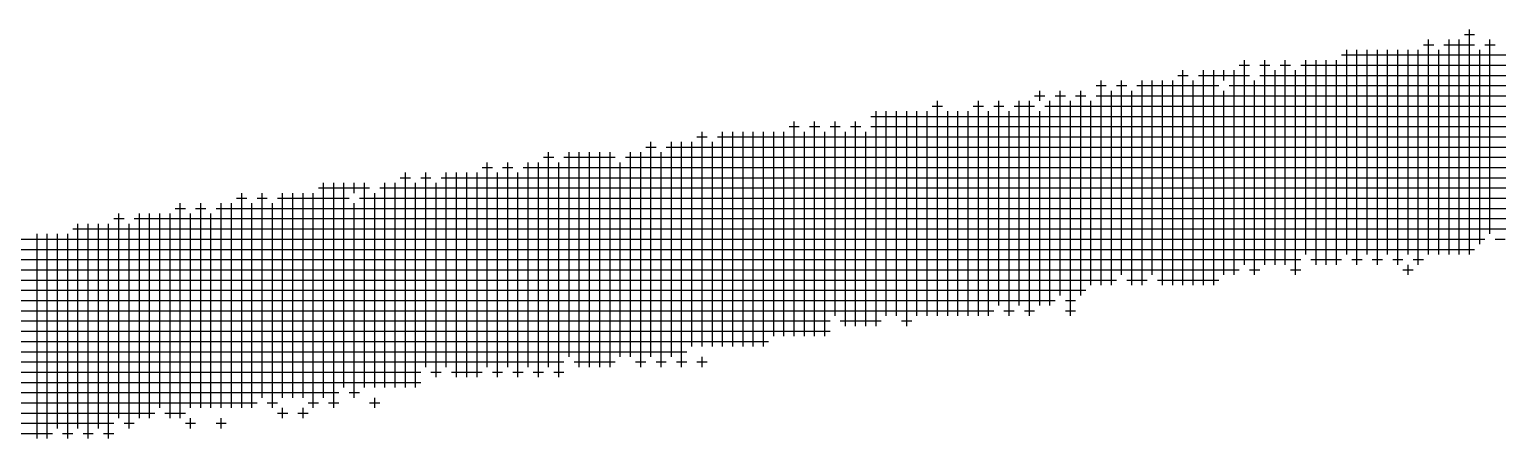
# Model space of a CAD drawing. Header units: feet. Extents: x 0 to 504600, y 0 to 356400.
# Drawn here: x 318799 to 319613, y 16710 to 16937 of the extents above; entities that cross this region are included whole.
import ezdxf

# ---------------------------------------------------------------- set-up
doc = ezdxf.new("R2010")
doc.units = ezdxf.units.FT
doc.header["$LTSCALE"] = 600
doc.header["$MEASUREMENT"] = 0
doc.layers.add('CX-COMM', color=3, linetype='CONTINUOUS')

msp = doc.modelspace()

# ---------------------------------------------------------------- linework, layer by layer
at = {"layer": 'CX-COMM'}
for p, q in [((319594.18, 16933.78, 14725.57), (319599.85, 16933.78, 14725.57)), ((319597.01, 16811.88, 14725.57), (319597.01, 16936.62, 14725.57)), ((319528.97, 16811.88, 14725.57), (319528.97, 16925.28, 14725.57)), ((319534.64, 16806.21, 14725.57), (319534.64, 16925.28, 14725.57)), ((319540.31, 16811.88, 14725.57), (319540.31, 16925.28, 14725.57)), ((319545.98, 16806.21, 14725.57), (319545.98, 16925.28, 14725.57)), ((319551.65, 16811.88, 14725.57), (319551.65, 16925.28, 14725.57)), ((319557.32, 16806.21, 14725.57), (319557.32, 16925.28, 14725.57)), ((319562.99, 16811.88, 14725.57), (319562.99, 16925.28, 14725.57)), ((319568.66, 16806.21, 14725.57), (319568.66, 16925.28, 14725.57)), ((319571.5, 16928.11, 14725.57), (319577.17, 16928.11, 14725.57)), ((319574.33, 16811.88, 14725.57), (319574.33, 16930.95, 14725.57)), ((319580, 16811.88, 14725.57), (319580, 16925.28, 14725.57)), ((319582.84, 16928.11, 14725.57), (319599.85, 16928.11, 14725.57)), ((319585.67, 16811.88, 14725.57), (319585.67, 16930.95, 14725.57)), ((319591.34, 16811.88, 14725.57), (319591.34, 16930.95, 14725.57)), ((319602.68, 16817.55, 14725.57), (319602.68, 16925.28, 14725.57)), ((319605.52, 16928.11, 14725.57), (319611.19, 16928.11, 14725.57)), ((319608.35, 16823.22, 14725.57), (319608.35, 16930.95, 14725.57)), ((319469.44, 16916.77, 14725.57), (319475.11, 16916.77, 14725.57)), ((319472.27, 16806.21, 14725.57), (319472.27, 16919.61, 14725.57)), ((319480.78, 16916.77, 14725.57), (319486.45, 16916.77, 14725.57)), ((319483.61, 16806.21, 14725.57), (319483.61, 16919.61, 14725.57)), ((319492.12, 16916.77, 14725.57), (319497.79, 16916.77, 14725.57)), ((319494.95, 16806.21, 14725.57), (319494.95, 16919.61, 14725.57)), ((319503.46, 16916.77, 14725.57), (320376.64, 16916.77, 14725.57)), ((319506.29, 16811.88, 14725.57), (319506.29, 16919.61, 14725.57)), ((319511.96, 16806.21, 14725.57), (319511.96, 16919.61, 14725.57)), ((319517.63, 16806.21, 14725.57), (319517.63, 16919.61, 14725.57)), ((319523.3, 16806.21, 14725.57), (319523.3, 16919.61, 14725.57)), ((319526.14, 16922.44, 14725.57), (320387.98, 16922.44, 14725.57)), ((319392.89, 16794.87, 14725.57), (319392.89, 16908.27, 14725.57)), ((319404.23, 16800.54, 14725.57), (319404.23, 16908.27, 14725.57)), ((319415.57, 16794.87, 14725.57), (319415.57, 16908.27, 14725.57)), ((319421.24, 16800.54, 14725.57), (319421.24, 16908.27, 14725.57)), ((319426.91, 16794.87, 14725.57), (319426.91, 16908.27, 14725.57)), ((319432.58, 16794.87, 14725.57), (319432.58, 16908.27, 14725.57)), ((319435.42, 16911.1, 14725.57), (319441.09, 16911.1, 14725.57)), ((319438.25, 16794.87, 14725.57), (319438.25, 16913.94, 14725.57)), ((319443.92, 16794.87, 14725.57), (319443.92, 16908.27, 14725.57)), ((319446.76, 16911.1, 14725.57), (319475.11, 16911.1, 14725.57)), ((319449.59, 16794.87, 14725.57), (319449.59, 16913.94, 14725.57)), ((319455.26, 16794.87, 14725.57), (319455.26, 16913.94, 14725.57)), ((319460.93, 16908.27, 14725.57), (319460.93, 16913.94, 14725.57)), ((319466.6, 16800.54, 14725.57), (319466.6, 16913.94, 14725.57)), ((319477.94, 16800.54, 14725.57), (319477.94, 16908.27, 14725.57)), ((319480.78, 16911.1, 14725.57), (320274.58, 16911.1, 14725.57)), ((319489.28, 16806.21, 14725.57), (319489.28, 16913.94, 14725.57)), ((319500.62, 16800.54, 14725.57), (319500.62, 16913.94, 14725.57)), ((319356.04, 16899.76, 14725.57), (319361.71, 16899.76, 14725.57)), ((319358.87, 16896.93, 14725.57), (319358.87, 16902.6, 14725.57)), ((319367.38, 16899.76, 14725.57), (319373.05, 16899.76, 14725.57)), ((319370.21, 16789.2, 14725.57), (319370.21, 16902.6, 14725.57)), ((319378.72, 16899.76, 14725.57), (319384.39, 16899.76, 14725.57)), ((319381.55, 16789.2, 14725.57), (319381.55, 16902.6, 14725.57)), ((319390.06, 16905.43, 14725.57), (319395.73, 16905.43, 14725.57)), ((319390.06, 16899.76, 14725.57), (320155.51, 16899.76, 14725.57)), ((319398.56, 16794.87, 14725.57), (319398.56, 16902.6, 14725.57)), ((319401.4, 16905.43, 14725.57), (319407.07, 16905.43, 14725.57)), ((319409.9, 16794.87, 14725.57), (319409.9, 16902.6, 14725.57)), ((319412.74, 16905.43, 14725.57), (319458.1, 16905.43, 14725.57)), ((319460.93, 16800.54, 14725.57), (319460.93, 16902.6, 14725.57)), ((319463.77, 16905.43, 14725.57), (320263.24, 16905.43, 14725.57)), ((319299.34, 16894.09, 14725.57), (319305.01, 16894.09, 14725.57)), ((319302.17, 16777.86, 14725.57), (319302.17, 16896.93, 14725.57)), ((319322.02, 16894.09, 14725.57), (319327.69, 16894.09, 14725.57)), ((319324.85, 16777.86, 14725.57), (319324.85, 16896.93, 14725.57)), ((319333.36, 16894.09, 14725.57), (319339.03, 16894.09, 14725.57)), ((319336.19, 16783.53, 14725.57), (319336.19, 16896.93, 14725.57)), ((319344.7, 16894.09, 14725.57), (319356.04, 16894.09, 14725.57)), ((319347.53, 16783.53, 14725.57), (319347.53, 16896.93, 14725.57)), ((319353.2, 16777.86, 14725.57), (319353.2, 16896.93, 14725.57)), ((319361.71, 16894.09, 14725.57), (320127.16, 16894.09, 14725.57)), ((319364.54, 16783.53, 14725.57), (319364.54, 16896.93, 14725.57)), ((319375.88, 16777.86, 14725.57), (319375.88, 16896.93, 14725.57)), ((319387.22, 16794.87, 14725.57), (319387.22, 16896.93, 14725.57)), ((319222.79, 16766.52, 14725.57), (319222.79, 16885.59, 14725.57)), ((319234.13, 16766.52, 14725.57), (319234.13, 16885.59, 14725.57)), ((319245.47, 16777.86, 14725.57), (319245.47, 16885.59, 14725.57)), ((319256.81, 16772.19, 14725.57), (319256.81, 16885.59, 14725.57)), ((319265.32, 16888.42, 14725.57), (320104.48, 16888.42, 14725.57)), ((319268.15, 16772.19, 14725.57), (319268.15, 16891.26, 14725.57)), ((319273.82, 16777.86, 14725.57), (319273.82, 16891.26, 14725.57)), ((319279.49, 16777.86, 14725.57), (319279.49, 16891.26, 14725.57)), ((319285.16, 16772.19, 14725.57), (319285.16, 16891.26, 14725.57)), ((319290.83, 16777.86, 14725.57), (319290.83, 16891.26, 14725.57)), ((319296.5, 16777.86, 14725.57), (319296.5, 16891.26, 14725.57)), ((319307.84, 16777.86, 14725.57), (319307.84, 16891.26, 14725.57)), ((319313.51, 16777.86, 14725.57), (319313.51, 16891.26, 14725.57)), ((319319.18, 16777.86, 14725.57), (319319.18, 16891.26, 14725.57)), ((319330.52, 16777.86, 14725.57), (319330.52, 16891.26, 14725.57)), ((319341.86, 16777.86, 14725.57), (319341.86, 16891.26, 14725.57)), ((319358.87, 16783.53, 14725.57), (319358.87, 16891.26, 14725.57)), ((319168.93, 16877.08, 14725.57), (319174.6, 16877.08, 14725.57)), ((319171.76, 16760.85, 14725.57), (319171.76, 16879.92, 14725.57)), ((319180.27, 16877.08, 14725.57), (320059.12, 16877.08, 14725.57)), ((319183.1, 16760.85, 14725.57), (319183.1, 16879.92, 14725.57)), ((319188.77, 16760.85, 14725.57), (319188.77, 16879.92, 14725.57)), ((319194.44, 16760.85, 14725.57), (319194.44, 16879.92, 14725.57)), ((319200.11, 16760.85, 14725.57), (319200.11, 16879.92, 14725.57)), ((319205.78, 16760.85, 14725.57), (319205.78, 16879.92, 14725.57)), ((319211.45, 16766.52, 14725.57), (319211.45, 16879.92, 14725.57)), ((319217.12, 16766.52, 14725.57), (319217.12, 16879.92, 14725.57)), ((319219.96, 16882.75, 14725.57), (319225.63, 16882.75, 14725.57)), ((319228.46, 16766.52, 14725.57), (319228.46, 16879.92, 14725.57)), ((319231.3, 16882.75, 14725.57), (319236.97, 16882.75, 14725.57)), ((319239.8, 16766.52, 14725.57), (319239.8, 16879.92, 14725.57)), ((319242.64, 16882.75, 14725.57), (319248.31, 16882.75, 14725.57)), ((319251.14, 16772.19, 14725.57), (319251.14, 16879.92, 14725.57)), ((319253.98, 16882.75, 14725.57), (319259.65, 16882.75, 14725.57)), ((319262.48, 16772.19, 14725.57), (319262.48, 16879.92, 14725.57)), ((319265.32, 16882.75, 14725.57), (320081.8, 16882.75, 14725.57)), ((319086.71, 16749.51, 14725.57), (319086.71, 16868.58, 14725.57)), ((319098.05, 16755.18, 14725.57), (319098.05, 16868.58, 14725.57)), ((319103.72, 16749.51, 14725.57), (319103.72, 16868.58, 14725.57)), ((319109.39, 16749.51, 14725.57), (319109.39, 16868.58, 14725.57)), ((319115.06, 16749.51, 14725.57), (319115.06, 16868.58, 14725.57)), ((319120.73, 16749.51, 14725.57), (319120.73, 16868.58, 14725.57)), ((319132.07, 16755.18, 14725.57), (319132.07, 16868.58, 14725.57)), ((319137.74, 16749.51, 14725.57), (319137.74, 16868.58, 14725.57)), ((319140.58, 16871.41, 14725.57), (319146.25, 16871.41, 14725.57)), ((319143.41, 16755.18, 14725.57), (319143.41, 16874.25, 14725.57)), ((319149.08, 16749.51, 14725.57), (319149.08, 16868.58, 14725.57)), ((319151.92, 16871.41, 14725.57), (319991.08, 16871.41, 14725.57)), ((319154.75, 16755.18, 14725.57), (319154.75, 16874.25, 14725.57)), ((319160.42, 16749.51, 14725.57), (319160.42, 16874.25, 14725.57)), ((319166.09, 16760.85, 14725.57), (319166.09, 16874.25, 14725.57)), ((319177.43, 16760.85, 14725.57), (319177.43, 16874.25, 14725.57)), ((319049.86, 16860.07, 14725.57), (319055.53, 16860.07, 14725.57)), ((319052.69, 16749.51, 14725.57), (319052.69, 16862.91, 14725.57)), ((319061.2, 16860.07, 14725.57), (319066.87, 16860.07, 14725.57)), ((319064.03, 16749.51, 14725.57), (319064.03, 16862.91, 14725.57)), ((319072.54, 16860.07, 14725.57), (319900.36, 16860.07, 14725.57)), ((319075.37, 16749.51, 14725.57), (319075.37, 16862.91, 14725.57)), ((319081.04, 16743.84, 14725.57), (319081.04, 16862.91, 14725.57)), ((319083.88, 16865.74, 14725.57), (319089.55, 16865.74, 14725.57)), ((319092.38, 16743.84, 14725.57), (319092.38, 16862.91, 14725.57)), ((319095.22, 16865.74, 14725.57), (319123.57, 16865.74, 14725.57)), ((319126.4, 16755.18, 14725.57), (319126.4, 16862.91, 14725.57)), ((319129.24, 16865.74, 14725.57), (319940.05, 16865.74, 14725.57)), ((318961.97, 16732.5, 14725.57), (318961.97, 16851.57, 14725.57)), ((318967.64, 16726.83, 14725.57), (318967.64, 16851.57, 14725.57)), ((318973.31, 16738.17, 14725.57), (318973.31, 16851.57, 14725.57)), ((318978.98, 16845.9, 14725.57), (318978.98, 16851.57, 14725.57)), ((318984.65, 16738.17, 14725.57), (318984.65, 16851.57, 14725.57)), ((318995.99, 16738.17, 14725.57), (318995.99, 16851.57, 14725.57)), ((319001.66, 16738.17, 14725.57), (319001.66, 16851.57, 14725.57)), ((319004.5, 16854.4, 14725.57), (319010.17, 16854.4, 14725.57)), ((319007.33, 16738.17, 14725.57), (319007.33, 16857.24, 14725.57)), ((319013, 16738.17, 14725.57), (319013, 16851.57, 14725.57)), ((319015.84, 16854.4, 14725.57), (319021.51, 16854.4, 14725.57)), ((319018.67, 16749.51, 14725.57), (319018.67, 16857.24, 14725.57)), ((319024.34, 16743.84, 14725.57), (319024.34, 16851.57, 14725.57)), ((319027.18, 16854.4, 14725.57), (319894.69, 16854.4, 14725.57)), ((319030.01, 16749.51, 14725.57), (319030.01, 16857.24, 14725.57)), ((319035.68, 16743.84, 14725.57), (319035.68, 16857.24, 14725.57)), ((319041.35, 16743.84, 14725.57), (319041.35, 16857.24, 14725.57)), ((319047.02, 16743.84, 14725.57), (319047.02, 16857.24, 14725.57)), ((319058.36, 16743.84, 14725.57), (319058.36, 16857.24, 14725.57)), ((319069.7, 16743.84, 14725.57), (319069.7, 16857.24, 14725.57)), ((318913.78, 16843.06, 14725.57), (318919.45, 16843.06, 14725.57)), ((318916.61, 16726.83, 14725.57), (318916.61, 16845.9, 14725.57)), ((318925.12, 16843.06, 14725.57), (318930.79, 16843.06, 14725.57)), ((318927.95, 16732.5, 14725.57), (318927.95, 16845.9, 14725.57)), ((318936.46, 16843.06, 14725.57), (318976.15, 16843.06, 14725.57)), ((318939.29, 16732.5, 14725.57), (318939.29, 16845.9, 14725.57)), ((318944.96, 16732.5, 14725.57), (318944.96, 16845.9, 14725.57)), ((318950.63, 16732.5, 14725.57), (318950.63, 16845.9, 14725.57)), ((318956.3, 16726.83, 14725.57), (318956.3, 16845.9, 14725.57)), ((318959.14, 16848.73, 14725.57), (318987.49, 16848.73, 14725.57)), ((318981.82, 16843.06, 14725.57), (319786.96, 16843.06, 14725.57)), ((318990.32, 16738.17, 14725.57), (318990.32, 16845.9, 14725.57)), ((318993.16, 16848.73, 14725.57), (319820.98, 16848.73, 14725.57)), ((318848.57, 16721.16, 14725.57), (318848.57, 16834.56, 14725.57)), ((318859.91, 16721.16, 14725.57), (318859.91, 16834.56, 14725.57)), ((318865.58, 16721.16, 14725.57), (318865.58, 16834.56, 14725.57)), ((318871.25, 16726.83, 14725.57), (318871.25, 16834.56, 14725.57)), ((318876.92, 16721.16, 14725.57), (318876.92, 16834.56, 14725.57)), ((318879.76, 16837.39, 14725.57), (318885.43, 16837.39, 14725.57)), ((318882.59, 16721.16, 14725.57), (318882.59, 16840.23, 14725.57)), ((318888.26, 16726.83, 14725.57), (318888.26, 16834.56, 14725.57)), ((318891.1, 16837.39, 14725.57), (318896.77, 16837.39, 14725.57)), ((318893.93, 16726.83, 14725.57), (318893.93, 16840.23, 14725.57)), ((318899.6, 16726.83, 14725.57), (318899.6, 16834.56, 14725.57)), ((318902.44, 16837.39, 14725.57), (319764.28, 16837.39, 14725.57)), ((318905.27, 16726.83, 14725.57), (318905.27, 16840.23, 14725.57)), ((318910.94, 16726.83, 14725.57), (318910.94, 16840.23, 14725.57)), ((318922.28, 16726.83, 14725.57), (318922.28, 16840.23, 14725.57)), ((318933.62, 16726.83, 14725.57), (318933.62, 16840.23, 14725.57)), ((318978.98, 16732.5, 14725.57), (318978.98, 16840.23, 14725.57)), ((318825.89, 16715.49, 14725.57), (318825.89, 16828.89, 14725.57)), ((318831.56, 16709.82, 14725.57), (318831.56, 16828.89, 14725.57)), ((318837.23, 16715.49, 14725.57), (318837.23, 16828.89, 14725.57)), ((318842.9, 16709.82, 14725.57), (318842.9, 16828.89, 14725.57)), ((318845.74, 16831.72, 14725.57), (318851.41, 16831.72, 14725.57)), ((318854.24, 16715.49, 14725.57), (318854.24, 16828.89, 14725.57)), ((318857.08, 16831.72, 14725.57), (319713.25, 16831.72, 14725.57)), ((318777.7, 16820.38, 14725.57), (319605.52, 16820.38, 14725.57)), ((318803.21, 16709.82, 14725.57), (318803.21, 16823.22, 14725.57)), ((318808.88, 16709.82, 14725.57), (318808.88, 16823.22, 14725.57)), ((318814.55, 16715.49, 14725.57), (318814.55, 16823.22, 14725.57)), ((318820.22, 16709.82, 14725.57), (318820.22, 16823.22, 14725.57)), ((318823.06, 16826.05, 14725.57), (319628.2, 16826.05, 14725.57)), ((319611.19, 16820.38, 14725.57), (319616.86, 16820.38, 14725.57)), ((318755.02, 16814.71, 14725.57), (319599.85, 16814.71, 14725.57)), ((318624.61, 16803.37, 14725.57), (319469.44, 16803.37, 14725.57)), ((318732.34, 16809.04, 14725.57), (319503.46, 16809.04, 14725.57)), ((319475.11, 16803.37, 14725.57), (319480.78, 16803.37, 14725.57)), ((319497.79, 16803.37, 14725.57), (319503.46, 16803.37, 14725.57)), ((319509.13, 16809.04, 14725.57), (319526.14, 16809.04, 14725.57)), ((319531.81, 16809.04, 14725.57), (319537.48, 16809.04, 14725.57)), ((319543.15, 16809.04, 14725.57), (319548.82, 16809.04, 14725.57)), ((319554.49, 16809.04, 14725.57), (319560.16, 16809.04, 14725.57)), ((319560.16, 16803.37, 14725.57), (319565.83, 16803.37, 14725.57)), ((319562.99, 16800.54, 14725.57), (319562.99, 16806.21, 14725.57)), ((319565.83, 16809.04, 14725.57), (319571.5, 16809.04, 14725.57)), ((318607.6, 16797.7, 14725.57), (319401.4, 16797.7, 14725.57)), ((319407.07, 16797.7, 14725.57), (319418.41, 16797.7, 14725.57)), ((319424.08, 16797.7, 14725.57), (319458.1, 16797.7, 14725.57)), ((318471.52, 16786.36, 14725.57), (319367.38, 16786.36, 14725.57)), ((318528.22, 16792.03, 14725.57), (319384.39, 16792.03, 14725.57)), ((319373.05, 16786.36, 14725.57), (319378.72, 16786.36, 14725.57)), ((318409.15, 16780.69, 14725.57), (319333.36, 16780.69, 14725.57)), ((319339.03, 16780.69, 14725.57), (319344.7, 16780.69, 14725.57)), ((319350.37, 16780.69, 14725.57), (319356.04, 16780.69, 14725.57)), ((319373.05, 16780.69, 14725.57), (319378.72, 16780.69, 14725.57)), ((318256.06, 16769.35, 14725.57), (319242.64, 16769.35, 14725.57)), ((318329.77, 16775.02, 14725.57), (319242.64, 16775.02, 14725.57)), ((319248.31, 16775.02, 14725.57), (319270.99, 16775.02, 14725.57)), ((319282.33, 16775.02, 14725.57), (319288, 16775.02, 14725.57)), ((318227.71, 16763.68, 14725.57), (319208.62, 16763.68, 14725.57)), ((318176.68, 16758.01, 14725.57), (319163.26, 16758.01, 14725.57)), ((319171.76, 16749.51, 14725.57), (319171.76, 16755.18, 14725.57)), ((318108.64, 16746.67, 14725.57), (319015.84, 16746.67, 14725.57)), ((318142.66, 16752.34, 14725.57), (319095.22, 16752.34, 14725.57)), ((319021.51, 16746.67, 14725.57), (319027.18, 16746.67, 14725.57)), ((319032.85, 16746.67, 14725.57), (319049.86, 16746.67, 14725.57)), ((319055.53, 16746.67, 14725.57), (319061.2, 16746.67, 14725.57)), ((319066.87, 16746.67, 14725.57), (319072.54, 16746.67, 14725.57)), ((319078.21, 16746.67, 14725.57), (319083.88, 16746.67, 14725.57)), ((319089.55, 16746.67, 14725.57), (319095.22, 16746.67, 14725.57)), ((319100.89, 16752.34, 14725.57), (319123.57, 16752.34, 14725.57)), ((319134.91, 16752.34, 14725.57), (319140.58, 16752.34, 14725.57)), ((319146.25, 16752.34, 14725.57), (319151.92, 16752.34, 14725.57)), ((319157.59, 16752.34, 14725.57), (319163.26, 16752.34, 14725.57)), ((319168.93, 16752.34, 14725.57), (319174.6, 16752.34, 14725.57)), ((318074.62, 16741, 14725.57), (319015.84, 16741, 14725.57)), ((317995.24, 16729.66, 14725.57), (318925.12, 16729.66, 14725.57)), ((318097.3, 16735.33, 14725.57), (318970.48, 16735.33, 14725.57)), ((318930.79, 16729.66, 14725.57), (318936.46, 16729.66, 14725.57)), ((318953.47, 16729.66, 14725.57), (318959.14, 16729.66, 14725.57)), ((318964.81, 16729.66, 14725.57), (318970.48, 16729.66, 14725.57)), ((318976.15, 16735.33, 14725.57), (318981.82, 16735.33, 14725.57)), ((318987.49, 16729.66, 14725.57), (318993.16, 16729.66, 14725.57)), ((318990.32, 16726.83, 14725.57), (318990.32, 16732.5, 14725.57)), ((317972.56, 16723.99, 14725.57), (318868.42, 16723.99, 14725.57)), ((318874.09, 16723.99, 14725.57), (318885.43, 16723.99, 14725.57)), ((318888.26, 16715.49, 14725.57), (318888.26, 16721.16, 14725.57)), ((318905.27, 16715.49, 14725.57), (318905.27, 16721.16, 14725.57)), ((318936.46, 16723.99, 14725.57), (318942.13, 16723.99, 14725.57)), ((318939.29, 16721.16, 14725.57), (318939.29, 16726.83, 14725.57)), ((318947.8, 16723.99, 14725.57), (318953.47, 16723.99, 14725.57)), ((318950.63, 16721.16, 14725.57), (318950.63, 16726.83, 14725.57)), ((317853.49, 16712.65, 14725.57), (318811.72, 16712.65, 14725.57)), ((317927.2, 16718.32, 14725.57), (318845.74, 16718.32, 14725.57)), ((318817.39, 16712.65, 14725.57), (318823.06, 16712.65, 14725.57)), ((318828.73, 16712.65, 14725.57), (318834.4, 16712.65, 14725.57)), ((318840.07, 16712.65, 14725.57), (318845.74, 16712.65, 14725.57)), ((318851.41, 16718.32, 14725.57), (318857.08, 16718.32, 14725.57)), ((318885.43, 16718.32, 14725.57), (318891.1, 16718.32, 14725.57)), ((318902.44, 16718.32, 14725.57), (318908.11, 16718.32, 14725.57))]:
    msp.add_line(p, q, dxfattribs=at)

doc.saveas('drawing.dxf')
